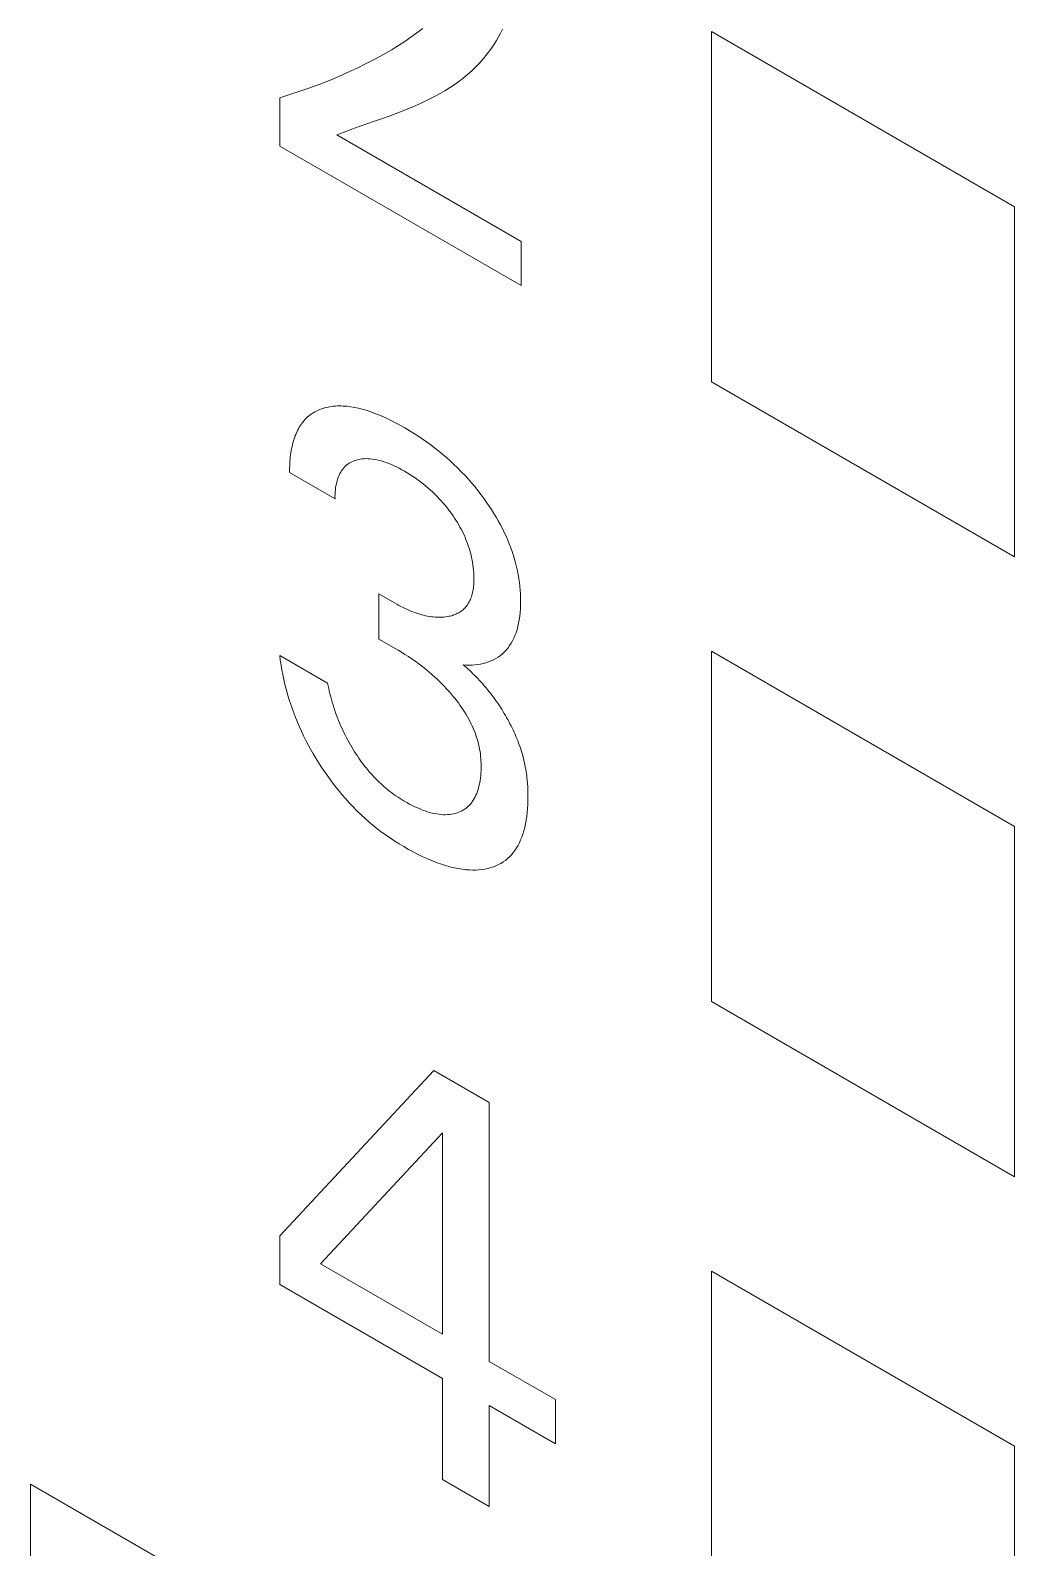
# Model space of a CAD drawing. Header units: inches. Extents: x 67578 to 72421, y -34894 to -31675.
# Drawn here: x 69699.28 to 69704.03, y -33389.32 to -33382.01 of the extents above; entities that cross this region are included whole.
import ezdxf

# ---------------------------------------------------------------- set-up
doc = ezdxf.new("R2010")
doc.units = ezdxf.units.IN
doc.header["$MEASUREMENT"] = 0

# ---------------------------------------------------------------- blocks, each defined once
blk = doc.blocks.new('ET200S')
at = {"lineweight": 0}
for p, q in [((68.3188, -21.6049), (68.3007, -21.6187)), ((68.5537, -21.6191), (68.5594, -21.6072)), ((68.2635, -21.6446), (68.2445, -21.6569)), ((68.2823, -21.6319), (68.2635, -21.6446)), ((68.3007, -21.6187), (68.2823, -21.6319)), ((68.5245, -21.6675), (68.5346, -21.6524)), ((68.5346, -21.6524), (68.5412, -21.6416)), ((68.5412, -21.6416), (68.5476, -21.6305)), ((68.5476, -21.6305), (68.5537, -21.6191)), ((70.112, -22.1454), (69.1928, -21.6146)), ((69.1928, -21.6146), (69.1928, -22.6761)), ((68.1732, -21.6981), (68.1467, -21.7119)), ((68.1993, -21.6837), (68.1732, -21.6981)), ((68.2252, -21.6687), (68.1993, -21.6837)), ((68.2445, -21.6569), (68.2252, -21.6687)), ((68.4912, -21.7089), (68.5027, -21.6958)), ((68.5027, -21.6958), (68.5138, -21.682)), ((68.5138, -21.682), (68.5245, -21.6675)), ((68.0919, -21.7381), (68.0637, -21.7506)), ((68.1198, -21.7251), (68.0919, -21.7381)), ((68.1467, -21.7119), (68.1198, -21.7251)), ((68.4409, -21.7555), (68.4541, -21.7447)), ((68.4541, -21.7447), (68.4668, -21.7334)), ((68.4668, -21.7334), (68.4792, -21.7214)), ((68.4792, -21.7214), (68.4912, -21.7089)), ((67.9763, -21.785), (67.946, -21.7955)), ((68.0063, -21.7738), (67.9763, -21.785)), ((68.0351, -21.7625), (68.0063, -21.7738)), ((68.0637, -21.7506), (68.0351, -21.7625)), ((68.3852, -21.794), (68.3996, -21.785)), ((68.3996, -21.785), (68.4137, -21.7757)), ((68.4137, -21.7757), (68.4275, -21.7659)), ((68.4275, -21.7659), (68.4409, -21.7555)), ((67.9155, -21.8055), (67.8846, -21.815)), ((67.8846, -21.9617), (67.8846, -21.815)), ((67.946, -21.7955), (67.9155, -21.8055)), ((68.2886, -21.8423), (68.3113, -21.8324)), ((68.3113, -21.8324), (68.3337, -21.8218)), ((68.3337, -21.8218), (68.3557, -21.8106)), ((68.3557, -21.8106), (68.3706, -21.8025)), ((68.3706, -21.8025), (68.3852, -21.794)), ((68.1724, -21.8862), (68.1958, -21.878)), ((68.1958, -21.878), (68.2192, -21.8695)), ((68.2192, -21.8695), (68.2425, -21.8608)), ((68.2425, -21.8608), (68.2657, -21.8518)), ((68.2657, -21.8518), (68.2886, -21.8423)), ((68.0575, -21.9278), (68.08, -21.9192)), ((68.0575, -21.9278), (68.6161, -22.2503)), ((68.08, -21.9192), (68.1028, -21.9108)), ((68.1028, -21.9108), (68.1258, -21.9026)), ((68.1258, -21.9026), (68.1724, -21.8862)), ((68.6161, -22.3839), (67.8846, -21.9617)), ((70.112, -23.2068), (70.112, -22.1454)), ((68.6161, -22.2503), (68.6161, -22.3839)), ((69.1928, -22.6761), (70.112, -23.2068)), ((68.0112, -22.758), (68.0066, -22.7597)), ((68.0159, -22.7565), (68.0112, -22.758)), ((68.0207, -22.7551), (68.0159, -22.7565)), ((68.026, -22.7537), (68.0207, -22.7551)), ((68.0314, -22.7525), (68.026, -22.7537)), ((68.0369, -22.7515), (68.0314, -22.7525)), ((68.0425, -22.7507), (68.0369, -22.7515)), ((68.0481, -22.75), (68.0425, -22.7507)), ((68.0538, -22.7495), (68.0481, -22.75)), ((68.0595, -22.7492), (68.0538, -22.7495)), ((68.0654, -22.7491), (68.0595, -22.7492)), ((68.0712, -22.7491), (68.0654, -22.7491)), ((68.0772, -22.7493), (68.0712, -22.7491)), ((68.0832, -22.7497), (68.0772, -22.7493)), ((68.0892, -22.7502), (68.0832, -22.7497)), ((68.1004, -22.7516), (68.0892, -22.7502)), ((68.1118, -22.7536), (68.1004, -22.7516)), ((68.1233, -22.756), (68.1118, -22.7536)), ((68.135, -22.759), (68.1233, -22.756)), ((67.9522, -22.8009), (67.9493, -22.805)), ((67.9553, -22.7969), (67.9522, -22.8009)), ((67.9585, -22.793), (67.9553, -22.7969)), ((67.9618, -22.7893), (67.9585, -22.793)), ((67.9653, -22.7858), (67.9618, -22.7893)), ((67.969, -22.7824), (67.9653, -22.7858)), ((67.9727, -22.7792), (67.969, -22.7824)), ((67.9766, -22.7762), (67.9727, -22.7792)), ((67.9806, -22.7733), (67.9766, -22.7762)), ((67.9847, -22.7707), (67.9806, -22.7733)), ((67.9889, -22.7681), (67.9847, -22.7707)), ((67.9931, -22.7658), (67.9889, -22.7681)), ((67.9975, -22.7636), (67.9931, -22.7658)), ((68.002, -22.7616), (67.9975, -22.7636)), ((68.0066, -22.7597), (68.002, -22.7616)), ((68.1467, -22.7624), (68.135, -22.759)), ((68.1585, -22.7662), (68.1467, -22.7624)), ((68.1704, -22.7705), (68.1585, -22.7662)), ((68.1837, -22.7757), (68.1704, -22.7705)), ((68.197, -22.7814), (68.1837, -22.7757)), ((68.2104, -22.7875), (68.197, -22.7814)), ((68.2239, -22.794), (68.2104, -22.7875)), ((68.2373, -22.8009), (68.2239, -22.794)), ((68.2508, -22.8082), (68.2373, -22.8009)), ((67.9282, -22.8491), (67.9265, -22.8546)), ((67.9301, -22.8436), (67.9282, -22.8491)), ((67.932, -22.8383), (67.9301, -22.8436)), ((67.9341, -22.8332), (67.932, -22.8383)), ((67.9363, -22.8281), (67.9341, -22.8332)), ((67.9387, -22.8232), (67.9363, -22.8281)), ((67.9411, -22.8185), (67.9387, -22.8232)), ((67.9437, -22.8138), (67.9411, -22.8185)), ((67.9464, -22.8094), (67.9437, -22.8138)), ((67.9493, -22.805), (67.9464, -22.8094)), ((68.2643, -22.8158), (68.2508, -22.8082)), ((68.2773, -22.8235), (68.2643, -22.8158)), ((68.2903, -22.8315), (68.2773, -22.8235)), ((68.3033, -22.8398), (68.2903, -22.8315)), ((68.3163, -22.8485), (68.3033, -22.8398)), ((68.3293, -22.8575), (68.3163, -22.8485)), ((67.9185, -22.8908), (67.9176, -22.8972)), ((67.9195, -22.8845), (67.9185, -22.8908)), ((67.9207, -22.8783), (67.9195, -22.8845)), ((67.9219, -22.8722), (67.9207, -22.8783)), ((67.9233, -22.8662), (67.9219, -22.8722)), ((67.9248, -22.8604), (67.9233, -22.8662)), ((67.9265, -22.8546), (67.9248, -22.8604)), ((68.3422, -22.8669), (68.3293, -22.8575)), ((68.355, -22.8767), (68.3422, -22.8669)), ((68.3667, -22.886), (68.355, -22.8767)), ((68.3783, -22.8955), (68.3667, -22.886)), ((68.3898, -22.9054), (68.3783, -22.8955)), ((67.9147, -22.937), (67.9146, -22.9439)), ((67.9149, -22.9302), (67.9147, -22.937)), ((67.9152, -22.9235), (67.9149, -22.9302)), ((67.9156, -22.9168), (67.9152, -22.9235)), ((67.9161, -22.9102), (67.9156, -22.9168)), ((67.9168, -22.9036), (67.9161, -22.9102)), ((67.9176, -22.8972), (67.9168, -22.9036)), ((68.0722, -22.9453), (68.075, -22.9413)), ((68.075, -22.9413), (68.0779, -22.9376)), ((68.0779, -22.9376), (68.081, -22.9342)), ((68.081, -22.9342), (68.0844, -22.9308)), ((68.0844, -22.9308), (68.0879, -22.9278)), ((68.0879, -22.9278), (68.0917, -22.925)), ((68.0917, -22.925), (68.0955, -22.9224)), ((68.0955, -22.9224), (68.0996, -22.9201)), ((68.0996, -22.9201), (68.1037, -22.918)), ((68.1037, -22.918), (68.108, -22.9161)), ((68.108, -22.9161), (68.1124, -22.9145)), ((68.1124, -22.9145), (68.1169, -22.913)), ((68.1169, -22.913), (68.1225, -22.9116)), ((68.1225, -22.9116), (68.1283, -22.9104)), ((68.1283, -22.9104), (68.1342, -22.9096)), ((68.1342, -22.9096), (68.1402, -22.909)), ((68.1402, -22.909), (68.1463, -22.9088)), ((68.1463, -22.9088), (68.1525, -22.9089)), ((68.1525, -22.9089), (68.1588, -22.9093)), ((68.1588, -22.9093), (68.1656, -22.91)), ((68.1656, -22.91), (68.1724, -22.911)), ((68.1724, -22.911), (68.1793, -22.9124)), ((68.1793, -22.9124), (68.1862, -22.914)), ((68.1862, -22.914), (68.1933, -22.9159)), ((68.1933, -22.9159), (68.2003, -22.9181)), ((68.2003, -22.9181), (68.2075, -22.9206)), ((68.2075, -22.9206), (68.2153, -22.9235)), ((68.2153, -22.9235), (68.2231, -22.9268)), ((68.2231, -22.9268), (68.231, -22.9303)), ((68.231, -22.9303), (68.2389, -22.9341)), ((68.2389, -22.9341), (68.2469, -22.9381)), ((68.2469, -22.9381), (68.2548, -22.9424)), ((68.2548, -22.9424), (68.2627, -22.9469)), ((68.4013, -22.9156), (68.3898, -22.9054)), ((68.4126, -22.9262), (68.4013, -22.9156)), ((68.4239, -22.9371), (68.4126, -22.9262)), ((68.435, -22.9483), (68.4239, -22.9371)), ((67.9146, -22.9439), (67.9147, -22.9508)), ((68.0523, -23.0302), (67.9147, -22.9508)), ((68.0552, -22.9909), (68.0564, -22.9848)), ((68.0564, -22.9848), (68.0578, -22.9789)), ((68.0578, -22.9789), (68.0595, -22.9732)), ((68.0595, -22.9732), (68.0611, -22.9681)), ((68.0611, -22.9681), (68.063, -22.9631)), ((68.063, -22.9631), (68.065, -22.9584)), ((68.065, -22.9584), (68.0673, -22.9538)), ((68.0673, -22.9538), (68.0697, -22.9494)), ((68.0697, -22.9494), (68.0722, -22.9453)), ((68.2627, -22.9469), (68.2709, -22.9517)), ((68.2709, -22.9517), (68.279, -22.9566)), ((68.279, -22.9566), (68.2871, -22.9619)), ((68.2871, -22.9619), (68.2951, -22.9673)), ((68.2951, -22.9673), (68.3032, -22.973)), ((68.3032, -22.973), (68.3112, -22.9789)), ((68.3112, -22.9789), (68.3192, -22.9851)), ((68.3192, -22.9851), (68.3264, -22.9909)), ((68.4453, -22.9592), (68.435, -22.9483)), ((68.4555, -22.9704), (68.4453, -22.9592)), ((68.4656, -22.9819), (68.4555, -22.9704)), ((68.4755, -22.9937), (68.4656, -22.9819)), ((68.0522, -23.0234), (68.0524, -23.0166)), ((68.0523, -23.0302), (68.0522, -23.0234)), ((68.0524, -23.0166), (68.0528, -23.01)), ((68.0528, -23.01), (68.0534, -23.0035)), ((68.0534, -23.0035), (68.0542, -22.9971)), ((68.0542, -22.9971), (68.0552, -22.9909)), ((68.3264, -22.9909), (68.3336, -22.9969)), ((68.3336, -22.9969), (68.3407, -23.0031)), ((68.3407, -23.0031), (68.3477, -23.0096)), ((68.3477, -23.0096), (68.3547, -23.0162)), ((68.3547, -23.0162), (68.3615, -23.0231)), ((68.3615, -23.0231), (68.3683, -23.0302)), ((68.3683, -23.0302), (68.3738, -23.0362)), ((68.4852, -23.0057), (68.4755, -22.9937)), ((68.4947, -23.0181), (68.4852, -23.0057)), ((68.504, -23.0306), (68.4947, -23.0181)), ((68.5117, -23.0414), (68.504, -23.0306)), ((68.3738, -23.0362), (68.3793, -23.0424)), ((68.3793, -23.0424), (68.3847, -23.0487)), ((68.3847, -23.0487), (68.3899, -23.0552)), ((68.3899, -23.0552), (68.3951, -23.0618)), ((68.3951, -23.0618), (68.4002, -23.0685)), ((68.4002, -23.0685), (68.4052, -23.0753)), ((68.4052, -23.0753), (68.4101, -23.0823)), ((68.5192, -23.0523), (68.5117, -23.0414)), ((68.5265, -23.0634), (68.5192, -23.0523)), ((68.5336, -23.0746), (68.5265, -23.0634)), ((68.5405, -23.086), (68.5336, -23.0746)), ((68.4101, -23.0823), (68.4145, -23.0888)), ((68.4145, -23.0888), (68.4188, -23.0955)), ((68.4188, -23.0955), (68.423, -23.1022)), ((68.423, -23.1022), (68.4271, -23.1091)), ((68.4271, -23.1091), (68.431, -23.116)), ((68.431, -23.116), (68.4348, -23.1229)), ((68.4348, -23.1229), (68.4384, -23.13)), ((68.5471, -23.0975), (68.5405, -23.086)), ((68.5535, -23.1092), (68.5471, -23.0975)), ((68.5596, -23.1209), (68.5535, -23.1092)), ((68.5654, -23.1328), (68.5596, -23.1209)), ((68.4384, -23.13), (68.4419, -23.1371)), ((68.4419, -23.1371), (68.4452, -23.1442)), ((68.4452, -23.1442), (68.4482, -23.1513)), ((68.4482, -23.1513), (68.4511, -23.1584)), ((68.4511, -23.1584), (68.4538, -23.1656)), ((68.4538, -23.1656), (68.4563, -23.1728)), ((68.5707, -23.1442), (68.5654, -23.1328)), ((68.5757, -23.1557), (68.5707, -23.1442)), ((68.5804, -23.1672), (68.5757, -23.1557)), ((68.5848, -23.1787), (68.5804, -23.1672)), ((68.4563, -23.1728), (68.4587, -23.1799)), ((68.4587, -23.1799), (68.4608, -23.1871)), ((68.4608, -23.1871), (68.4628, -23.1943)), ((68.4628, -23.1943), (68.4646, -23.2014)), ((68.4646, -23.2014), (68.4662, -23.2084)), ((68.4662, -23.2084), (68.4678, -23.2161)), ((68.4678, -23.2161), (68.4692, -23.2238)), ((68.5889, -23.1903), (68.5848, -23.1787)), ((68.5927, -23.2018), (68.5889, -23.1903)), ((68.5962, -23.2133), (68.5927, -23.2018)), ((68.5994, -23.2248), (68.5962, -23.2133)), ((68.4692, -23.2238), (68.4703, -23.2313)), ((68.4703, -23.2313), (68.4713, -23.2388)), ((68.4713, -23.2388), (68.4721, -23.2462)), ((68.4721, -23.2462), (68.4726, -23.2535)), ((68.4726, -23.2535), (68.473, -23.2608)), ((68.473, -23.2608), (68.4732, -23.2679)), ((68.6023, -23.2363), (68.5994, -23.2248)), ((68.605, -23.2484), (68.6023, -23.2363)), ((68.6073, -23.2604), (68.605, -23.2484)), ((68.6093, -23.2722), (68.6073, -23.2604)), ((68.4702, -23.3097), (68.4693, -23.3143)), ((68.471, -23.305), (68.4702, -23.3097)), ((68.4716, -23.3002), (68.471, -23.305)), ((68.4722, -23.2953), (68.4716, -23.3002)), ((68.4726, -23.2903), (68.4722, -23.2953)), ((68.4729, -23.2853), (68.4726, -23.2903)), ((68.4731, -23.2802), (68.4729, -23.2853)), ((68.4732, -23.275), (68.4731, -23.2802)), ((68.4732, -23.2679), (68.4732, -23.275)), ((68.6109, -23.284), (68.6093, -23.2722)), ((68.6123, -23.2957), (68.6109, -23.284)), ((68.6133, -23.3072), (68.6123, -23.2957)), ((68.614, -23.3186), (68.6133, -23.3072)), ((68.1853, -23.3188), (68.2327, -23.3462)), ((68.1853, -23.456), (68.1853, -23.3188)), ((68.2392, -23.3498), (68.2327, -23.3462)), ((68.2457, -23.3534), (68.2392, -23.3498)), ((68.2522, -23.3568), (68.2457, -23.3534)), ((68.4506, -23.3558), (68.4482, -23.3587)), ((68.453, -23.3527), (68.4506, -23.3558)), ((68.4552, -23.3495), (68.453, -23.3527)), ((68.4572, -23.3462), (68.4552, -23.3495)), ((68.4592, -23.3427), (68.4572, -23.3462)), ((68.461, -23.3391), (68.4592, -23.3427)), ((68.4627, -23.3353), (68.461, -23.3391)), ((68.4643, -23.3315), (68.4627, -23.3353)), ((68.4657, -23.3273), (68.4643, -23.3315)), ((68.4671, -23.3231), (68.4657, -23.3273)), ((68.4682, -23.3188), (68.4671, -23.3231)), ((68.4693, -23.3143), (68.4682, -23.3188)), ((68.6139, -23.3641), (68.6144, -23.3526)), ((68.6144, -23.3298), (68.614, -23.3186)), ((68.6146, -23.341), (68.6144, -23.3298)), ((68.6144, -23.3526), (68.6146, -23.341)), ((68.2586, -23.3601), (68.2522, -23.3568)), ((68.2651, -23.3632), (68.2586, -23.3601)), ((68.2716, -23.3662), (68.2651, -23.3632)), ((68.278, -23.369), (68.2716, -23.3662)), ((68.2845, -23.3716), (68.278, -23.369)), ((68.2909, -23.3741), (68.2845, -23.3716)), ((68.297, -23.3763), (68.2909, -23.3741)), ((68.303, -23.3783), (68.297, -23.3763)), ((68.309, -23.3802), (68.303, -23.3783)), ((68.315, -23.3819), (68.309, -23.3802)), ((68.3209, -23.3834), (68.315, -23.3819)), ((68.3268, -23.3848), (68.3209, -23.3834)), ((68.3327, -23.386), (68.3268, -23.3848)), ((68.3385, -23.387), (68.3327, -23.386)), ((68.3443, -23.3878), (68.3385, -23.387)), ((68.3499, -23.3885), (68.3443, -23.3878)), ((68.3555, -23.389), (68.3499, -23.3885)), ((68.361, -23.3893), (68.3555, -23.389)), ((68.3664, -23.3894), (68.361, -23.3893)), ((68.3718, -23.3894), (68.3664, -23.3894)), ((68.3772, -23.3891), (68.3718, -23.3894)), ((68.3825, -23.3887), (68.3772, -23.3891)), ((68.3877, -23.3882), (68.3825, -23.3887)), ((68.3928, -23.3874), (68.3877, -23.3882)), ((68.3969, -23.3866), (68.3928, -23.3874)), ((68.401, -23.3858), (68.3969, -23.3866)), ((68.405, -23.3847), (68.401, -23.3858)), ((68.4089, -23.3836), (68.405, -23.3847)), ((68.4128, -23.3823), (68.4089, -23.3836)), ((68.4166, -23.3809), (68.4128, -23.3823)), ((68.4203, -23.3793), (68.4166, -23.3809)), ((68.4239, -23.3775), (68.4203, -23.3793)), ((68.4275, -23.3756), (68.4239, -23.3775)), ((68.4309, -23.3736), (68.4275, -23.3756)), ((68.4342, -23.3713), (68.4309, -23.3736)), ((68.4375, -23.3689), (68.4342, -23.3713)), ((68.4403, -23.3666), (68.4375, -23.3689)), ((68.443, -23.3641), (68.4403, -23.3666)), ((68.4457, -23.3615), (68.443, -23.3641)), ((68.4482, -23.3587), (68.4457, -23.3615)), ((68.6086, -23.4074), (68.6105, -23.397)), ((68.6105, -23.397), (68.612, -23.3863)), ((68.612, -23.3863), (68.6131, -23.3753)), ((68.6131, -23.3753), (68.6139, -23.3641)), ((68.5942, -23.453), (68.5977, -23.4448)), ((68.5977, -23.4448), (68.6009, -23.4362)), ((68.6009, -23.4362), (68.6038, -23.4273)), ((68.6038, -23.4273), (68.6064, -23.4175)), ((68.6064, -23.4175), (68.6086, -23.4074)), ((68.2432, -23.4894), (68.1853, -23.456)), ((68.2432, -23.4894), (68.2537, -23.4956)), ((68.5657, -23.4946), (68.5715, -23.4885)), ((68.5715, -23.4885), (68.5767, -23.4822)), ((68.5767, -23.4822), (68.5815, -23.4755)), ((68.5815, -23.4755), (68.5861, -23.4684)), ((68.5861, -23.4684), (68.5903, -23.4609)), ((68.5903, -23.4609), (68.5942, -23.453)), ((70.112, -24.0233), (69.1928, -23.4926)), ((69.1928, -23.4926), (69.1928, -24.554)), ((67.8846, -23.5054), (68.0297, -23.5892)), ((67.8846, -23.5054), (67.8865, -23.5197)), ((67.8865, -23.5197), (67.8887, -23.5341)), ((67.8887, -23.5341), (67.8912, -23.5486)), ((68.2537, -23.4956), (68.2642, -23.502)), ((68.2642, -23.502), (68.2746, -23.5087)), ((68.2746, -23.5087), (68.2851, -23.5156)), ((68.2851, -23.5156), (68.2955, -23.5229)), ((68.2955, -23.5229), (68.3059, -23.5304)), ((68.3059, -23.5304), (68.314, -23.5365)), ((68.314, -23.5365), (68.3221, -23.5428)), ((68.4402, -23.5336), (68.4494, -23.5342)), ((68.4452, -23.5378), (68.4402, -23.5336)), ((68.4503, -23.5421), (68.4452, -23.5378)), ((68.4494, -23.5342), (68.4585, -23.5344)), ((68.4585, -23.5344), (68.4675, -23.5342)), ((68.4675, -23.5342), (68.4762, -23.5336)), ((68.4762, -23.5336), (68.4848, -23.5325)), ((68.4848, -23.5325), (68.4933, -23.5311)), ((68.4933, -23.5311), (68.5016, -23.5293)), ((68.5016, -23.5293), (68.5097, -23.5271)), ((68.5097, -23.5271), (68.5176, -23.5245)), ((68.5176, -23.5245), (68.5252, -23.5215)), ((68.5252, -23.5215), (68.5326, -23.5181)), ((68.5326, -23.5181), (68.5397, -23.5143)), ((68.5397, -23.5143), (68.5467, -23.51)), ((68.5467, -23.51), (68.5533, -23.5053)), ((68.5533, -23.5053), (68.5597, -23.5002)), ((68.5597, -23.5002), (68.5657, -23.4946)), ((67.8912, -23.5486), (67.894, -23.5633)), ((67.894, -23.5633), (67.8971, -23.578)), ((67.8971, -23.578), (67.9006, -23.5929)), ((68.3221, -23.5428), (68.3301, -23.5493)), ((68.3301, -23.5493), (68.3381, -23.556)), ((68.3381, -23.556), (68.3461, -23.5628)), ((68.3461, -23.5628), (68.354, -23.5699)), ((68.354, -23.5699), (68.3618, -23.5771)), ((68.3618, -23.5771), (68.369, -23.5841)), ((68.369, -23.5841), (68.3762, -23.5912)), ((68.4553, -23.5465), (68.4503, -23.5421)), ((68.4604, -23.551), (68.4553, -23.5465)), ((68.4654, -23.5557), (68.4604, -23.551)), ((68.4704, -23.5604), (68.4654, -23.5557)), ((68.4754, -23.5653), (68.4704, -23.5604)), ((68.4803, -23.5703), (68.4754, -23.5653)), ((68.4853, -23.5754), (68.4803, -23.5703)), ((68.4902, -23.5806), (68.4853, -23.5754)), ((68.495, -23.5859), (68.4902, -23.5806)), ((68.4998, -23.5913), (68.495, -23.5859)), ((67.9006, -23.5929), (67.9045, -23.6078)), ((67.9045, -23.6078), (67.9086, -23.6227)), ((67.9086, -23.6227), (67.9128, -23.6368)), ((68.0313, -23.5973), (68.0297, -23.5892)), ((68.0331, -23.6054), (68.0313, -23.5973)), ((68.035, -23.6136), (68.0331, -23.6054)), ((68.037, -23.6218), (68.035, -23.6136)), ((68.0391, -23.6301), (68.037, -23.6218)), ((68.0413, -23.6383), (68.0391, -23.6301)), ((68.3762, -23.5912), (68.3833, -23.5985)), ((68.3833, -23.5985), (68.3903, -23.606)), ((68.3903, -23.606), (68.3973, -23.6137)), ((68.3973, -23.6137), (68.4041, -23.6215)), ((68.4041, -23.6215), (68.4108, -23.6296)), ((68.4108, -23.6296), (68.416, -23.6359)), ((68.5046, -23.5968), (68.4998, -23.5913)), ((68.5093, -23.6024), (68.5046, -23.5968)), ((68.514, -23.6081), (68.5093, -23.6024)), ((68.5187, -23.6139), (68.514, -23.6081)), ((68.5233, -23.6197), (68.5187, -23.6139)), ((68.5278, -23.6256), (68.5233, -23.6197)), ((68.5323, -23.6316), (68.5278, -23.6256)), ((68.5367, -23.6377), (68.5323, -23.6316)), ((67.9128, -23.6368), (67.9173, -23.6509)), ((67.9173, -23.6509), (67.9221, -23.665)), ((67.9221, -23.665), (67.9272, -23.679)), ((68.0437, -23.6466), (68.0413, -23.6383)), ((68.0462, -23.6549), (68.0437, -23.6466)), ((68.0488, -23.6632), (68.0462, -23.6549)), ((68.0514, -23.671), (68.0488, -23.6632)), ((68.0541, -23.6787), (68.0514, -23.671)), ((68.416, -23.6359), (68.4211, -23.6424)), ((68.4211, -23.6424), (68.426, -23.649)), ((68.426, -23.649), (68.4309, -23.6557)), ((68.4309, -23.6557), (68.4357, -23.6626)), ((68.4357, -23.6626), (68.4404, -23.6695)), ((68.4404, -23.6695), (68.4449, -23.6765)), ((68.4449, -23.6765), (68.4493, -23.6837)), ((68.5411, -23.6438), (68.5367, -23.6377)), ((68.5453, -23.65), (68.5411, -23.6438)), ((68.5496, -23.6562), (68.5453, -23.65)), ((68.5535, -23.6622), (68.5496, -23.6562)), ((68.5574, -23.6683), (68.5535, -23.6622)), ((68.5612, -23.6744), (68.5574, -23.6683)), ((68.565, -23.6806), (68.5612, -23.6744)), ((67.9272, -23.679), (67.9325, -23.6931)), ((67.9325, -23.6931), (67.9382, -23.7071)), ((67.9382, -23.7071), (67.9442, -23.7211)), ((67.9442, -23.7211), (67.9505, -23.735)), ((68.0569, -23.6864), (68.0541, -23.6787)), ((68.0598, -23.6942), (68.0569, -23.6864)), ((68.0628, -23.7019), (68.0598, -23.6942)), ((68.066, -23.7096), (68.0628, -23.7019)), ((68.0693, -23.7173), (68.066, -23.7096)), ((68.0726, -23.7249), (68.0693, -23.7173)), ((68.4493, -23.6837), (68.4535, -23.6909)), ((68.4535, -23.6909), (68.4576, -23.6982)), ((68.4576, -23.6982), (68.4612, -23.705)), ((68.4612, -23.705), (68.4646, -23.7119)), ((68.4646, -23.7119), (68.4679, -23.7188)), ((68.4679, -23.7188), (68.471, -23.7257)), ((68.5686, -23.6868), (68.565, -23.6806)), ((68.5722, -23.693), (68.5686, -23.6868)), ((68.5758, -23.6992), (68.5722, -23.693)), ((68.5792, -23.7055), (68.5758, -23.6992)), ((68.5825, -23.7119), (68.5792, -23.7055)), ((68.5858, -23.7182), (68.5825, -23.7119)), ((68.589, -23.7246), (68.5858, -23.7182)), ((67.9505, -23.735), (67.957, -23.7488)), ((67.957, -23.7488), (67.9638, -23.7625)), ((67.9638, -23.7625), (67.9709, -23.7761)), ((68.0762, -23.7325), (68.0726, -23.7249)), ((68.0797, -23.7399), (68.0762, -23.7325)), ((68.0833, -23.7472), (68.0797, -23.7399)), ((68.087, -23.7545), (68.0833, -23.7472)), ((68.0909, -23.7617), (68.087, -23.7545)), ((68.0948, -23.7689), (68.0909, -23.7617)), ((68.0989, -23.776), (68.0948, -23.7689)), ((68.471, -23.7257), (68.4739, -23.7327)), ((68.4739, -23.7327), (68.4766, -23.7397)), ((68.4766, -23.7397), (68.4792, -23.7467)), ((68.4792, -23.7467), (68.4815, -23.7537)), ((68.4815, -23.7537), (68.4837, -23.7607)), ((68.4837, -23.7607), (68.4857, -23.7677)), ((68.4857, -23.7677), (68.4875, -23.775)), ((68.592, -23.731), (68.589, -23.7246)), ((68.595, -23.7374), (68.592, -23.731)), ((68.5979, -23.7438), (68.595, -23.7374)), ((68.6007, -23.7503), (68.5979, -23.7438)), ((68.6034, -23.7567), (68.6007, -23.7503)), ((68.606, -23.7632), (68.6034, -23.7567)), ((68.6085, -23.7697), (68.606, -23.7632)), ((68.6108, -23.7761), (68.6085, -23.7697)), ((67.9709, -23.7761), (67.9783, -23.7896)), ((67.9783, -23.7896), (67.9859, -23.803)), ((67.9859, -23.803), (67.9938, -23.8162)), ((67.9938, -23.8162), (68.0019, -23.8293)), ((68.1031, -23.7831), (68.0989, -23.776)), ((68.1073, -23.7901), (68.1031, -23.7831)), ((68.1117, -23.7971), (68.1073, -23.7901)), ((68.1158, -23.8035), (68.1117, -23.7971)), ((68.12, -23.8098), (68.1158, -23.8035)), ((68.1242, -23.816), (68.12, -23.8098)), ((68.1286, -23.8222), (68.1242, -23.816)), ((68.4875, -23.775), (68.4891, -23.7822)), ((68.4891, -23.7822), (68.4905, -23.7894)), ((68.4905, -23.7894), (68.4917, -23.7965)), ((68.4917, -23.7965), (68.4927, -23.8036)), ((68.4927, -23.8036), (68.4935, -23.8106)), ((68.4935, -23.8106), (68.4941, -23.8175)), ((68.6131, -23.7826), (68.6108, -23.7761)), ((68.6152, -23.789), (68.6131, -23.7826)), ((68.6174, -23.7959), (68.6152, -23.789)), ((68.6194, -23.8027), (68.6174, -23.7959)), ((68.6213, -23.8095), (68.6194, -23.8027)), ((68.623, -23.8163), (68.6213, -23.8095)), ((68.6247, -23.8231), (68.623, -23.8163)), ((68.0019, -23.8293), (68.0102, -23.8422)), ((68.0102, -23.8422), (68.02, -23.8569)), ((68.02, -23.8569), (68.03, -23.8713)), ((68.133, -23.8283), (68.1286, -23.8222)), ((68.1375, -23.8343), (68.133, -23.8283)), ((68.142, -23.8403), (68.1375, -23.8343)), ((68.1466, -23.8461), (68.142, -23.8403)), ((68.1513, -23.8518), (68.1466, -23.8461)), ((68.1561, -23.8575), (68.1513, -23.8518)), ((68.1609, -23.863), (68.1561, -23.8575)), ((68.4944, -23.8618), (68.4938, -23.8694)), ((68.4941, -23.8175), (68.4946, -23.8244)), ((68.4948, -23.8539), (68.4944, -23.8618)), ((68.4946, -23.8244), (68.4949, -23.8312)), ((68.495, -23.846), (68.4948, -23.8539)), ((68.4949, -23.8312), (68.495, -23.8379)), ((68.495, -23.8379), (68.495, -23.846)), ((68.6262, -23.8298), (68.6247, -23.8231)), ((68.6276, -23.8366), (68.6262, -23.8298)), ((68.6289, -23.8433), (68.6276, -23.8366)), ((68.6301, -23.85), (68.6289, -23.8433)), ((68.6312, -23.8567), (68.6301, -23.85)), ((68.6322, -23.8633), (68.6312, -23.8567)), ((68.03, -23.8713), (68.0403, -23.8854)), ((68.0403, -23.8854), (68.0508, -23.8993)), ((68.0508, -23.8993), (68.0616, -23.9128)), ((68.1657, -23.8683), (68.1609, -23.863)), ((68.1706, -23.8736), (68.1657, -23.8683)), ((68.1756, -23.8788), (68.1706, -23.8736)), ((68.1806, -23.8838), (68.1756, -23.8788)), ((68.1856, -23.8888), (68.1806, -23.8838)), ((68.1907, -23.8936), (68.1856, -23.8888)), ((68.1959, -23.8983), (68.1907, -23.8936)), ((68.201, -23.9028), (68.1959, -23.8983)), ((68.2062, -23.9072), (68.201, -23.9028)), ((68.2123, -23.9122), (68.2062, -23.9072)), ((68.4875, -23.9054), (68.4858, -23.9115)), ((68.4892, -23.8986), (68.4875, -23.9054)), ((68.4907, -23.8915), (68.4892, -23.8986)), ((68.4919, -23.8843), (68.4907, -23.8915)), ((68.493, -23.877), (68.4919, -23.8843)), ((68.4938, -23.8694), (68.493, -23.877)), ((68.6331, -23.8699), (68.6322, -23.8633)), ((68.6339, -23.8765), (68.6331, -23.8699)), ((68.6353, -23.8907), (68.6339, -23.8765)), ((68.6363, -23.9047), (68.6353, -23.8907)), ((68.6369, -23.9185), (68.6363, -23.9047)), ((68.0616, -23.9128), (68.0726, -23.9261)), ((68.0726, -23.9261), (68.0838, -23.939)), ((68.0838, -23.939), (68.0952, -23.9516)), ((68.0952, -23.9516), (68.1069, -23.964)), ((68.2185, -23.9171), (68.2123, -23.9122)), ((68.2246, -23.9217), (68.2185, -23.9171)), ((68.2308, -23.9262), (68.2246, -23.9217)), ((68.237, -23.9306), (68.2308, -23.9262)), ((68.2433, -23.9347), (68.237, -23.9306)), ((68.2495, -23.9388), (68.2433, -23.9347)), ((68.2557, -23.9426), (68.2495, -23.9388)), ((68.262, -23.9464), (68.2557, -23.9426)), ((68.27, -23.951), (68.262, -23.9464)), ((68.2781, -23.9554), (68.27, -23.951)), ((68.465, -23.9528), (68.4615, -23.9569)), ((68.4683, -23.9485), (68.465, -23.9528)), ((68.4713, -23.9439), (68.4683, -23.9485)), ((68.4742, -23.939), (68.4713, -23.9439)), ((68.4769, -23.9339), (68.4742, -23.939)), ((68.4794, -23.9286), (68.4769, -23.9339)), ((68.4817, -23.9231), (68.4794, -23.9286)), ((68.4839, -23.9174), (68.4817, -23.9231)), ((68.4858, -23.9115), (68.4839, -23.9174)), ((68.6366, -23.9572), (68.637, -23.9447)), ((68.6371, -23.9321), (68.6369, -23.9185)), ((68.637, -23.9447), (68.6371, -23.9321)), ((68.1069, -23.964), (68.1187, -23.9759)), ((68.1187, -23.9759), (68.1306, -23.9874)), ((68.1306, -23.9874), (68.1427, -23.9986)), ((68.1427, -23.9986), (68.1549, -24.0094)), ((68.2861, -23.9595), (68.2781, -23.9554)), ((68.2941, -23.9634), (68.2861, -23.9595)), ((68.302, -23.967), (68.2941, -23.9634)), ((68.31, -23.9704), (68.302, -23.967)), ((68.3179, -23.9735), (68.31, -23.9704)), ((68.3258, -23.9764), (68.3179, -23.9735)), ((68.3329, -23.9787), (68.3258, -23.9764)), ((68.34, -23.9808), (68.3329, -23.9787)), ((68.347, -23.9826), (68.34, -23.9808)), ((68.3539, -23.9842), (68.347, -23.9826)), ((68.3608, -23.9855), (68.3539, -23.9842)), ((68.3676, -23.9865), (68.3608, -23.9855)), ((68.3743, -23.9873), (68.3676, -23.9865)), ((68.3809, -23.9877), (68.3743, -23.9873)), ((68.3871, -23.9878), (68.3809, -23.9877)), ((68.3932, -23.9876), (68.3871, -23.9878)), ((68.3992, -23.9871), (68.3932, -23.9876)), ((68.4051, -23.9863), (68.3992, -23.9871)), ((68.4109, -23.9852), (68.4051, -23.9863)), ((68.4165, -23.9838), (68.4109, -23.9852)), ((68.422, -23.9822), (68.4165, -23.9838)), ((68.4274, -23.9802), (68.422, -23.9822)), ((68.4322, -23.9782), (68.4274, -23.9802)), ((68.4368, -23.9759), (68.4322, -23.9782)), ((68.4413, -23.9734), (68.4368, -23.9759)), ((68.4457, -23.9706), (68.4413, -23.9734)), ((68.4499, -23.9676), (68.4457, -23.9706)), ((68.4539, -23.9643), (68.4499, -23.9676)), ((68.4578, -23.9607), (68.4539, -23.9643)), ((68.4615, -23.9569), (68.4578, -23.9607)), ((68.6319, -24.0045), (68.6336, -23.9931)), ((68.6336, -23.9931), (68.6349, -23.9814)), ((68.6349, -23.9814), (68.6359, -23.9694)), ((68.6359, -23.9694), (68.6366, -23.9572)), ((68.1549, -24.0094), (68.1672, -24.0197)), ((68.1672, -24.0197), (68.1804, -24.0302)), ((68.1804, -24.0302), (68.1936, -24.0403)), ((68.1936, -24.0403), (68.2069, -24.0499)), ((68.6217, -24.0464), (68.6246, -24.0371)), ((68.6246, -24.0371), (68.6274, -24.0265)), ((68.6274, -24.0265), (68.6298, -24.0157)), ((68.6298, -24.0157), (68.6319, -24.0045)), ((70.112, -25.0848), (70.112, -24.0233)), ((68.2069, -24.0499), (68.2203, -24.0591)), ((68.2203, -24.0591), (68.2337, -24.0679)), ((68.2337, -24.0679), (68.2471, -24.0764)), ((68.2471, -24.0764), (68.2605, -24.0844)), ((68.2605, -24.0844), (68.2751, -24.0927)), ((68.5976, -24.0957), (68.6024, -24.0884)), ((68.6024, -24.0884), (68.6069, -24.0807)), ((68.6069, -24.0807), (68.6111, -24.0727)), ((68.6111, -24.0727), (68.6149, -24.0642)), ((68.6149, -24.0642), (68.6185, -24.0555)), ((68.6185, -24.0555), (68.6217, -24.0464)), ((68.2751, -24.0927), (68.2896, -24.1006)), ((68.2896, -24.1006), (68.3042, -24.1081)), ((68.3042, -24.1081), (68.3187, -24.1151)), ((68.3187, -24.1151), (68.3332, -24.1216)), ((68.3332, -24.1216), (68.3476, -24.1276)), ((68.3476, -24.1276), (68.362, -24.1332)), ((68.362, -24.1332), (68.3748, -24.1377)), ((68.3748, -24.1377), (68.3876, -24.1417)), ((68.5475, -24.1391), (68.5548, -24.1352)), ((68.5548, -24.1352), (68.5618, -24.1308)), ((68.5618, -24.1308), (68.5685, -24.1261)), ((68.5685, -24.1261), (68.575, -24.1209)), ((68.575, -24.1209), (68.5811, -24.1152)), ((68.5811, -24.1152), (68.587, -24.1091)), ((68.587, -24.1091), (68.5925, -24.1027)), ((68.5925, -24.1027), (68.5976, -24.0957)), ((68.3876, -24.1417), (68.4003, -24.1453)), ((68.4003, -24.1453), (68.4129, -24.1484)), ((68.4129, -24.1484), (68.4254, -24.151)), ((68.4254, -24.151), (68.4377, -24.153)), ((68.4377, -24.153), (68.4499, -24.1544)), ((68.4499, -24.1544), (68.4598, -24.1551)), ((68.4598, -24.1551), (68.4695, -24.1555)), ((68.4695, -24.1555), (68.4791, -24.1554)), ((68.4791, -24.1554), (68.4885, -24.1548)), ((68.4885, -24.1548), (68.4977, -24.1538)), ((68.4977, -24.1538), (68.5068, -24.1524)), ((68.5068, -24.1524), (68.5157, -24.1505)), ((68.5157, -24.1505), (68.5243, -24.1482)), ((68.5243, -24.1482), (68.5323, -24.1456)), ((68.5323, -24.1456), (68.54, -24.1425)), ((68.54, -24.1425), (68.5475, -24.1391)), ((69.1928, -24.554), (70.112, -25.0848)), ((67.8846, -25.2636), (68.3522, -24.7628)), ((68.3522, -24.7628), (68.5198, -24.8596)), ((68.5198, -24.8596), (68.5198, -25.6442)), ((68.3778, -24.952), (68.0087, -25.3491)), ((68.3778, -25.5622), (68.3778, -24.952)), ((67.8846, -25.4112), (67.8846, -25.2636)), ((68.0087, -25.3491), (68.3778, -25.5622)), ((70.112, -25.9013), (69.1928, -25.3706)), ((69.1928, -25.3706), (69.1928, -26.432)), ((68.3778, -25.6959), (67.8846, -25.4112)), ((68.5198, -25.6442), (68.7205, -25.7601)), ((68.3778, -26.0023), (68.3778, -25.6959)), ((68.7205, -25.8938), (68.5198, -25.7779)), ((68.5198, -25.7779), (68.5198, -26.0843)), ((68.7205, -25.7601), (68.7205, -25.8938)), ((70.112, -26.9627), (70.112, -25.9013)), ((67.1289, -26.0161), (67.7107, -26.352)), ((67.1289, -27.2409), (67.1289, -26.0161)), ((68.5198, -26.0843), (68.3778, -26.0023))]:
    blk.add_line(p, q, dxfattribs=at)

msp = doc.modelspace()

# ---------------------------------------------------------------- block references
at = {"xscale": 1.59100124616462, "yscale": 1.59100124616462, "zscale": 1.59100124616462}
msp.add_blockref('ET200S', (69592.4787, -33347.6241), dxfattribs=at)

doc.saveas('drawing.dxf')
